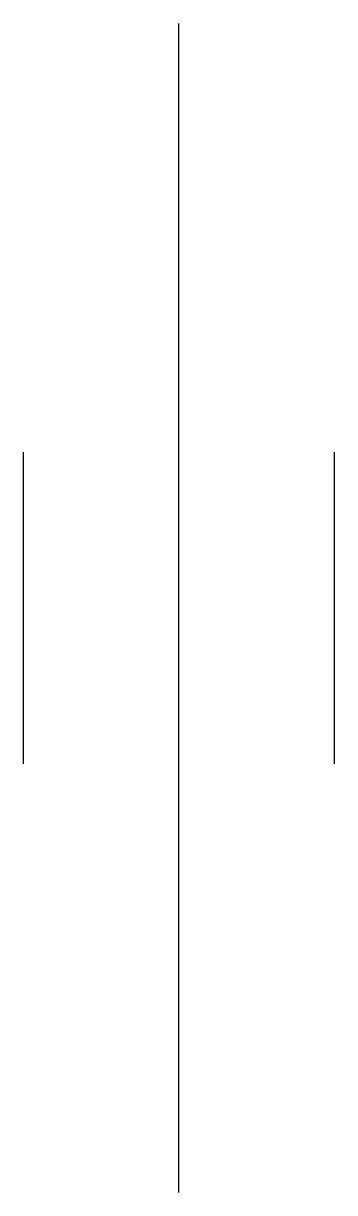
# Model space of a CAD drawing. Extents: x 22865.31 to 22866.31, y -8605.58 to -8601.83.
import ezdxf

# ---------------------------------------------------------------- set-up
doc = ezdxf.new("R2010")
doc.units = 0
doc.header["$LTSCALE"] = 200
doc.header["$MEASUREMENT"] = 0
doc.linetypes.add('CENTER', pattern=[2, 1.25, -0.25, 0.25, -0.25])
doc.linetypes.add('HIDDEN2', pattern=[0.1875, 0.125, -0.0625])
doc.layers.add('CENTRE', color=3, linetype='CENTER')
doc.layers.add('SHID', color=7, linetype='HIDDEN2')

msp = doc.modelspace()

# ---------------------------------------------------------------- linework, layer by layer
at = {"layer": 'CENTRE'}
msp.add_line((22865.8125, -8605.5836), (22865.8125, -8601.8336), dxfattribs=at)
at = {"layer": 'SHID'}
for p, q in [((22865.3125, -8604.2086), (22865.3125, -8603.2086)), ((22866.3125, -8604.2086), (22866.3125, -8603.2086))]:
    msp.add_line(p, q, dxfattribs=at)

doc.saveas('drawing.dxf')
